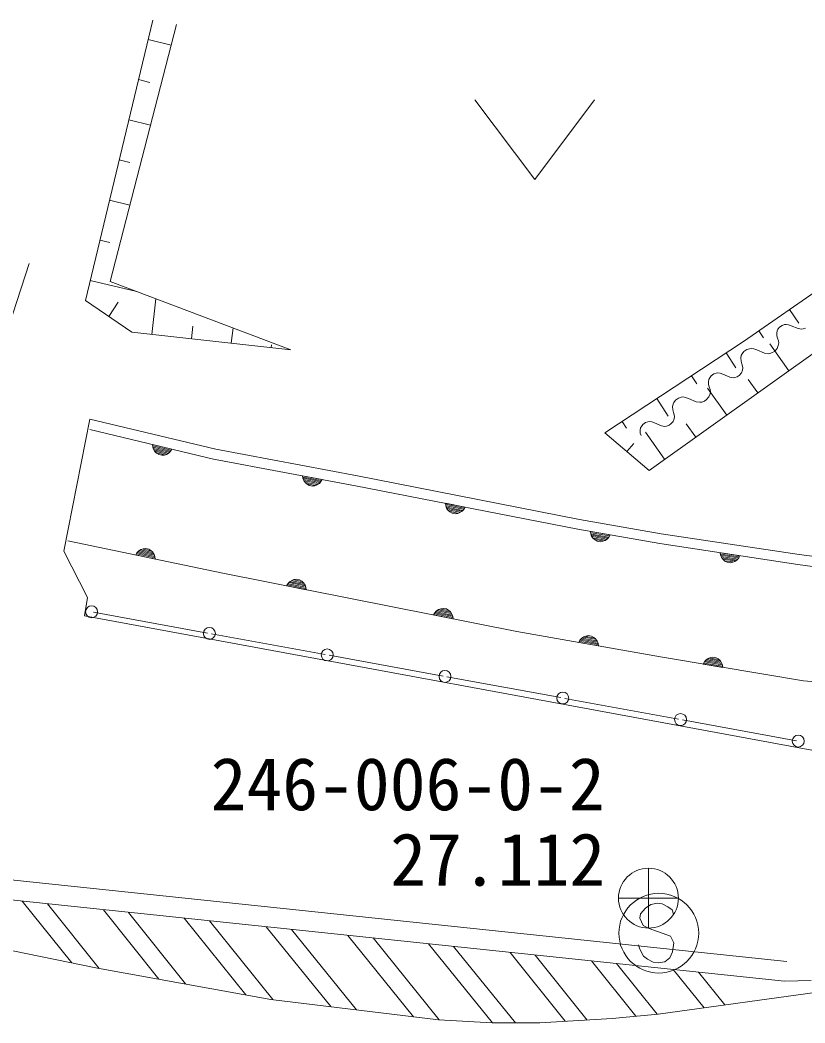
# Model space of a CAD drawing. Units: millimetres, scale not verified. Extents: x 40000 to 680000, y 20000 to 380000.
# Drawn here: x 426044 to 445716, y 282592 to 307728 of the extents above; entities that cross this region are included whole.
import ezdxf
from ezdxf.enums import TextEntityAlignment as Align

# ---------------------------------------------------------------- set-up
doc = ezdxf.new("R2010")
doc.units = ezdxf.units.MM
doc.header["$LTSCALE"] = 1000
for name, color, linetype, lineweight in [('M-BGD', 7, 'Continuous', 13), ('M-BMK-SRVR', 3, 'Continuous', 13), ('M-STR-STRC', 7, 'Continuous', 13)]:
    doc.layers.add(name, color=color, linetype=linetype, lineweight=lineweight)
doc.styles.add('ＭＳ ゴシック', font='')
doc.styles.get('ＭＳ ゴシック').set_extended_font_data('MS Gothic')

msp = doc.modelspace()

# ---------------------------------------------------------------- linework, layer by layer
at = {"layer": 'M-BGD'}
for p, q in [((427683, 300700), (429374, 307728)), ((429961, 307620), (428306, 301173)), ((429256, 307240), (429828, 307102)), ((429014, 306234), (429293, 306167)), ((437443, 305730), (438943, 303730)), ((438943, 303730), (440443, 305730)), ((428772, 305228), (429314, 305097)), ((428530, 304221), (428793, 304158)), ((428288, 303215), (428799, 303092)), ((428046, 302209), (428294, 302149)), ((448030, 302348), (444172, 299672)), ((425557, 299409), (426270, 301628)), ((427804, 301203), (428973, 300922)), ((428306, 301173), (432833, 299465)), ((428849, 299903), (427683, 300700)), ((428266, 300301), (428507, 300654)), ((429347, 299848), (429445, 300744)), ((445329, 300475), (445566, 300133)), ((441809, 296442), (447258, 300322)), ((432833, 299465), (428849, 299903)), ((430343, 299739), (430378, 300058)), ((431339, 299629), (431381, 300013)), ((444557, 299940), (444679, 299764)), ((445009, 299883), (445018, 299939)), ((445011, 299811), (445009, 299883)), ((445018, 299939), (445039, 299979)), ((445039, 299979), (445076, 300030)), ((445076, 300030), (445142, 300076)), ((445142, 300076), (445202, 300094)), ((445202, 300094), (445246, 300101)), ((445246, 300101), (445302, 300092)), ((445302, 300092), (445369, 300066)), ((445369, 300066), (445544, 299994)), ((445544, 299994), (445627, 299980)), ((445627, 299980), (445671, 299987)), ((445671, 299987), (445732, 300005)), ((444172, 299672), (440701, 297383)), ((445029, 299751), (445011, 299811)), ((445050, 299684), (445029, 299751)), ((445047, 299574), (445057, 299636)), ((445057, 299636), (445050, 299684)), ((432335, 299520), (432342, 299584)), ((443738, 299386), (443986, 299009)), ((444144, 299364), (444185, 299420)), ((444185, 299420), (444256, 299471)), ((444256, 299471), (444323, 299491)), ((444323, 299491), (444372, 299499)), ((444372, 299499), (444433, 299488)), ((444433, 299488), (444507, 299460)), ((444507, 299460), (444699, 299381)), ((444699, 299381), (444791, 299365)), ((444791, 299365), (444839, 299373)), ((445312, 298936), (444832, 299610)), ((444839, 299373), (444906, 299393)), ((444906, 299393), (444960, 299431)), ((444960, 299431), (445019, 299500)), ((445019, 299500), (445047, 299574)), ((444110, 299259), (444121, 299320)), ((444113, 299180), (444110, 299259)), ((444133, 299113), (444113, 299180)), ((444121, 299320), (444144, 299364)), ((443430, 298859), (443491, 298877)), ((443491, 298877), (443535, 298884)), ((443535, 298884), (443591, 298875)), ((443591, 298875), (443658, 298849)), ((444070, 298823), (444123, 298885)), ((444123, 298885), (444149, 298953)), ((444151, 299053), (444133, 299113)), ((444149, 298953), (444158, 299008)), ((444158, 299008), (444151, 299053)), ((442870, 298814), (443004, 298610)), ((443297, 298666), (443307, 298722)), ((443300, 298594), (443297, 298666)), ((443307, 298722), (443328, 298761)), ((443328, 298761), (443365, 298812)), ((443365, 298812), (443430, 298859)), ((443658, 298849), (443832, 298777)), ((443832, 298777), (443916, 298762)), ((443916, 298762), (443960, 298769)), ((443960, 298769), (444021, 298788)), ((444021, 298788), (444070, 298823)), ((444534, 298382), (444294, 298719)), ((443755, 297828), (443275, 298503)), ((443318, 298533), (443300, 298594)), ((443338, 298467), (443318, 298533)), ((443336, 298357), (443346, 298418)), ((443346, 298418), (443338, 298467)), ((442002, 298242), (442291, 297803)), ((442409, 298103), (442432, 298146)), ((442432, 298146), (442474, 298203)), ((442474, 298203), (442545, 298254)), ((442545, 298254), (442612, 298274)), ((442612, 298274), (442660, 298282)), ((442660, 298282), (442722, 298271)), ((442722, 298271), (442796, 298243)), ((442796, 298243), (442987, 298163)), ((442987, 298163), (443080, 298148)), ((443080, 298148), (443128, 298155)), ((443128, 298155), (443195, 298176)), ((443195, 298176), (443248, 298214)), ((443248, 298214), (443307, 298283)), ((443307, 298283), (443336, 298357)), ((442399, 298042), (442409, 298103)), ((442401, 297962), (442399, 298042)), ((442422, 297896), (442401, 297962)), ((442440, 297835), (442422, 297896)), ((427140, 294415), (427793, 297721)), ((427793, 297721), (430948, 296970)), ((441134, 297669), (441245, 297502)), ((441654, 297595), (441719, 297641)), ((441719, 297641), (441780, 297660)), ((441780, 297660), (441824, 297667)), ((441824, 297667), (441880, 297657)), ((441880, 297657), (441947, 297632)), ((441947, 297632), (442121, 297559)), ((442358, 297605), (442412, 297668)), ((442412, 297668), (442438, 297735)), ((442438, 297735), (442447, 297791)), ((442447, 297791), (442440, 297835)), ((442977, 297273), (442736, 297611)), ((427790, 297465), (430896, 296725)), ((440701, 297383), (441809, 296442)), ((441586, 297449), (441596, 297505)), ((441588, 297377), (441586, 297449)), ((441607, 297316), (441588, 297377)), ((441596, 297505), (441617, 297544)), ((441617, 297544), (441654, 297595)), ((442199, 296719), (441717, 297395)), ((442121, 297559), (442205, 297545)), ((442205, 297545), (442249, 297552)), ((442249, 297552), (442310, 297571)), ((442310, 297571), (442358, 297605)), ((441255, 296912), (441427, 297115)), ((429364, 297090), (429851, 296974)), ((429370, 297027), (429364, 297090)), ((429388, 296971), (429370, 297027)), ((429377, 297056), (429824, 296950)), ((429808, 296923), (429380, 297025)), ((429382, 296993), (429791, 296896)), ((429425, 296911), (429388, 296971)), ((429755, 296874), (429405, 296957)), ((429466, 296870), (429425, 296911)), ((429427, 296921), (429719, 296851)), ((429520, 296837), (429466, 296870)), ((429663, 296834), (429469, 296880)), ((429777, 296879), (429716, 296842)), ((429817, 296920), (429777, 296879)), ((429851, 296974), (429817, 296920)), ((430948, 296970), (434503, 296303)), ((429598, 296819), (429520, 296837)), ((429661, 296824), (429598, 296819)), ((429716, 296842), (429661, 296824)), ((430896, 296725), (434455, 296057)), ((433125, 296307), (433617, 296215)), ((433134, 296244), (433125, 296307)), ((433154, 296190), (433134, 296244)), ((433139, 296274), (433591, 296189)), ((433576, 296161), (433144, 296242)), ((433148, 296211), (433561, 296134)), ((433194, 296131), (433154, 296190)), ((433526, 296110), (433172, 296176)), ((433237, 296092), (433194, 296131)), ((433196, 296141), (433491, 296086)), ((433547, 296116), (433489, 296076)), ((433586, 296159), (433547, 296116)), ((433617, 296215), (433586, 296159)), ((434503, 296303), (440063, 295212)), ((433293, 296062), (433237, 296092)), ((433436, 296065), (433239, 296102)), ((433371, 296047), (433293, 296062)), ((433434, 296056), (433371, 296047)), ((433489, 296076), (433434, 296056)), ((434455, 296057), (440020, 294966)), ((436707, 295616), (437198, 295519)), ((436715, 295553), (436707, 295616)), ((436735, 295498), (436715, 295553)), ((436721, 295582), (437172, 295494)), ((437157, 295466), (436725, 295551)), ((436729, 295520), (437141, 295439)), ((436774, 295439), (436735, 295498)), ((437106, 295415), (436753, 295484)), ((436818, 295400), (436774, 295439)), ((436776, 295449), (437071, 295391)), ((436873, 295369), (436818, 295400)), ((437016, 295372), (436820, 295410)), ((436951, 295354), (436873, 295369)), ((437014, 295362), (436951, 295354)), ((437069, 295382), (437014, 295362)), ((437127, 295421), (437069, 295382)), ((437166, 295464), (437127, 295421)), ((437198, 295519), (437166, 295464)), ((440063, 295212), (442112, 294854)), ((440020, 294966), (442075, 294607)), ((440339, 294910), (440831, 294824)), ((440348, 294848), (440339, 294910)), ((440369, 294793), (440348, 294848)), ((440354, 294877), (440807, 294798)), ((440792, 294770), (440358, 294846)), ((442112, 294854), (445572, 294331)), ((427243, 294678), (431130, 293862)), ((440363, 294815), (440777, 294742)), ((440410, 294735), (440369, 294793)), ((440742, 294718), (440387, 294780)), ((440454, 294697), (440410, 294735)), ((440412, 294745), (440707, 294693)), ((440510, 294667), (440454, 294697)), ((440653, 294673), (440456, 294707)), ((440588, 294653), (440510, 294667)), ((440651, 294663), (440588, 294653)), ((440705, 294684), (440651, 294663)), ((440763, 294724), (440705, 294684)), ((440801, 294768), (440763, 294724)), ((440831, 294824), (440801, 294768)), ((442075, 294607), (445539, 294083)), ((427735, 293259), (427140, 294415)), ((428942, 294321), (428974, 294376)), ((429418, 294252), (428968, 294347)), ((428974, 294376), (429014, 294419)), ((428984, 294374), (429414, 294284)), ((429411, 294315), (429000, 294401)), ((429014, 294419), (429073, 294457)), ((429035, 294424), (429387, 294350)), ((429364, 294386), (429071, 294448)), ((429073, 294457), (429128, 294476)), ((429126, 294467), (429321, 294426)), ((429128, 294476), (429191, 294484)), ((429191, 294484), (429269, 294467)), ((429269, 294467), (429324, 294435)), ((429324, 294435), (429366, 294396)), ((429366, 294396), (429405, 294337)), ((443589, 294378), (444083, 294303)), ((443600, 294316), (443589, 294378)), ((443604, 294345), (444059, 294277)), ((429431, 294219), (428942, 294321)), ((429405, 294337), (429424, 294281)), ((429424, 294281), (429431, 294219)), ((443622, 294262), (443600, 294316)), ((444045, 294248), (443610, 294314)), ((443615, 294283), (444030, 294220)), ((443664, 294205), (443622, 294262)), ((443996, 294195), (443640, 294249)), ((443709, 294168), (443664, 294205)), ((443665, 294215), (443962, 294170)), ((443765, 294139), (443709, 294168)), ((443908, 294148), (443710, 294178)), ((443844, 294127), (443765, 294139)), ((443907, 294138), (443844, 294127)), ((443961, 294160), (443907, 294138)), ((444017, 294202), (443961, 294160)), ((444055, 294247), (444017, 294202)), ((444083, 294303), (444055, 294247)), ((445572, 294331), (448724, 293909)), ((431130, 293862), (438491, 292404)), ((445539, 294083), (448695, 293661)), ((432725, 293546), (432756, 293601)), ((432756, 293601), (432795, 293645)), ((432766, 293599), (433198, 293514)), ((433194, 293545), (432782, 293627)), ((432795, 293645), (432854, 293684)), ((432817, 293650), (433170, 293581)), ((433147, 293616), (432852, 293674)), ((432854, 293684), (432909, 293704)), ((432907, 293694), (433103, 293655)), ((432909, 293704), (432972, 293712)), ((432972, 293712), (433050, 293696)), ((433050, 293696), (433105, 293665)), ((433105, 293665), (433148, 293626)), ((433148, 293626), (433188, 293567)), ((433216, 293449), (432725, 293546)), ((433202, 293483), (432750, 293572)), ((433188, 293567), (433208, 293512)), ((433208, 293512), (433216, 293449)), ((427662, 292792), (427735, 293259)), ((436405, 292817), (436437, 292872)), ((436882, 292753), (436431, 292843)), ((436437, 292872), (436476, 292916)), ((436446, 292870), (436878, 292785)), ((436874, 292816), (436462, 292898)), ((436476, 292916), (436535, 292955)), ((436497, 292921), (436850, 292851)), ((436827, 292887), (436533, 292945)), ((436535, 292955), (436589, 292975)), ((436587, 292965), (436784, 292926)), ((436589, 292975), (436652, 292983)), ((436652, 292983), (436731, 292967)), ((436731, 292967), (436786, 292936)), ((436786, 292936), (436829, 292897)), ((436829, 292897), (436868, 292838)), ((436868, 292838), (436888, 292783)), ((427662, 292792), (446113, 289389)), ((436896, 292720), (436405, 292817)), ((436888, 292783), (436896, 292720)), ((438491, 292404), (442094, 291767)), ((440046, 292129), (440076, 292185)), ((440538, 292042), (440046, 292129)), ((440524, 292075), (440071, 292155)), ((440076, 292185), (440114, 292229)), ((440086, 292183), (440519, 292106)), ((440515, 292138), (440101, 292211)), ((440114, 292229), (440172, 292269)), ((440136, 292235), (440490, 292172)), ((440466, 292207), (440171, 292259)), ((440172, 292269), (440227, 292290)), ((440225, 292280), (440422, 292245)), ((440227, 292290), (440289, 292299)), ((440289, 292299), (440368, 292285)), ((440368, 292285), (440424, 292255)), ((440424, 292255), (440468, 292217)), ((440468, 292217), (440508, 292159)), ((440508, 292159), (440529, 292105)), ((440529, 292105), (440538, 292042)), ((442094, 291767), (444732, 291322)), ((443166, 291586), (443196, 291642)), ((443659, 291503), (443166, 291586)), ((443645, 291536), (443191, 291612)), ((443196, 291642), (443234, 291686)), ((443206, 291640), (443640, 291567)), ((443635, 291598), (443221, 291668)), ((443234, 291686), (443292, 291727)), ((443255, 291693), (443610, 291633)), ((443586, 291667), (443290, 291717)), ((443292, 291727), (443346, 291748)), ((443344, 291738), (443541, 291705)), ((443346, 291748), (443408, 291758)), ((443408, 291758), (443487, 291745)), ((443487, 291745), (443543, 291715)), ((443543, 291715), (443587, 291677)), ((443587, 291677), (443628, 291620)), ((443628, 291620), (443650, 291565)), ((443650, 291565), (443659, 291503)), ((444732, 291322), (445681, 291169)), ((445681, 291169), (446404, 291106)), ((445259, 284135), (386179, 290336))]:
    msp.add_line(p, q, dxfattribs=at)
at = {"layer": 'M-BMK-SRVR'}
for p, q in [((441793, 286470), (441793, 284970)), ((442543, 285720), (441043, 285720))]:
    msp.add_line(p, q, dxfattribs=at)
msp.add_circle((441793, 285720), 750, dxfattribs=at)
at = {"layer": 'M-STR-STRC'}
for p, q in [((427888, 292888), (430741, 292365)), ((430839, 292347), (433693, 291825)), ((433791, 291807), (436645, 291285)), ((436743, 291267), (439596, 290745)), ((439695, 290727), (442548, 290205)), ((442647, 290187), (445500, 289665)), ((445207, 283638), (407829, 287562)), ((419063, 285772), (427982, 283966)), ((426099, 285643), (427339, 284096)), ((426729, 285577), (428026, 283958)), ((441853, 285560), (441722, 285467)), ((442019, 285594), (441853, 285560)), ((442135, 285578), (442019, 285594)), ((442279, 285505), (442135, 285578)), ((428133, 285430), (429518, 283690)), ((428760, 285364), (430189, 283569)), ((441594, 285328), (441578, 285215)), ((441722, 285467), (441594, 285328)), ((442389, 285431), (442279, 285505)), ((442424, 285319), (442389, 285431)), ((430161, 285217), (431705, 283296)), ((430792, 285151), (432377, 283178)), ((441578, 285215), (441664, 285032)), ((432210, 285002), (433830, 283000)), ((432843, 284936), (434473, 282922)), ((441664, 285032), (441815, 284959)), ((441815, 284959), (442347, 284771)), ((434259, 284787), (435904, 282748)), ((434891, 284721), (436545, 282669)), ((436277, 284575), (437884, 282592)), ((441581, 284440), (441542, 284550)), ((442347, 284771), (442428, 284599)), ((442428, 284599), (442398, 284371)), ((436910, 284509), (438462, 282595)), ((438328, 284360), (439704, 282633)), ((438956, 284294), (440254, 282665)), ((441666, 284262), (441581, 284440)), ((442039, 282816), (452976, 284328)), ((442398, 284371), (442328, 284222)), ((440363, 284146), (441479, 282760)), ((440994, 284080), (442014, 282813)), ((441769, 284189), (441666, 284262)), ((441915, 284114), (441769, 284189)), ((442035, 284097), (441915, 284114)), ((442203, 284126), (442035, 284097)), ((442328, 284222), (442203, 284126)), ((427982, 283966), (432330, 283183)), ((442412, 283931), (443186, 282974)), ((443044, 283865), (443706, 283046)), ((445869, 283657), (445207, 283638)), ((432330, 283183), (436532, 282671)), ((440887, 282701), (442039, 282816)), ((436532, 282671), (437879, 282592)), ((437879, 282592), (439067, 282597)), ((439067, 282597), (440887, 282701))]:
    msp.add_line(p, q, dxfattribs=at)
for centre, radius in [((427838, 292897), 150), ((430790, 292356), 150), ((433742, 291816), 150), ((436694, 291276), 150), ((439646, 290736), 150), ((442597, 290196), 150), ((445549, 289656), 150), ((442052, 284842), 1000)]:
    msp.add_circle(centre, radius, dxfattribs=at)

# ---------------------------------------------------------------- texts
at = {"layer": 'M-BMK-SRVR', "style": 'ＭＳ ゴシック'}
for s, p in [('246-006-0-2', (430819, 287527)), ('27.112', (435322, 285635))]:
    msp.add_text(s, height=1320, dxfattribs=at).set_placement(p, align=Align.BOTTOM_LEFT)

doc.saveas('drawing.dxf')
